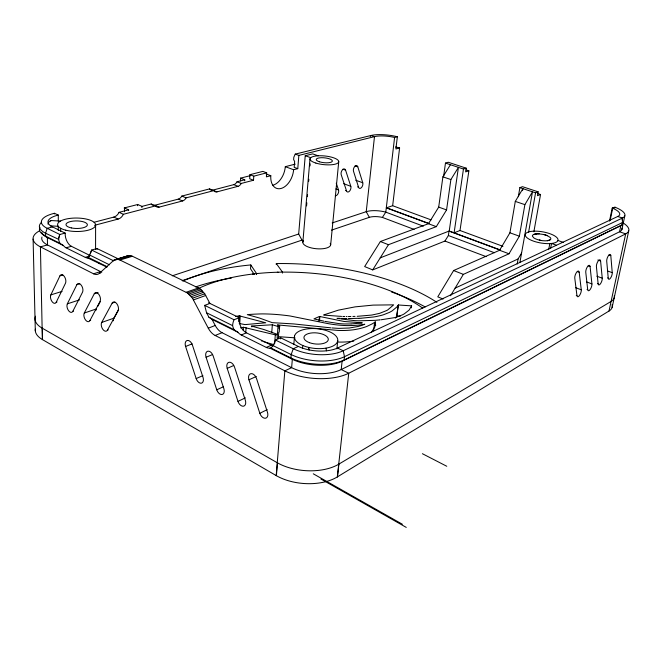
<?xml version="1.0" encoding="UTF-8"?>
<svg xmlns="http://www.w3.org/2000/svg" width="662" height="662" viewBox="0 0 662 662"><rect width="100%" height="100%" fill="white"/><g stroke="black" fill="none" stroke-linecap="round" stroke-linejoin="round"><path stroke-width="0.99" d="M95.576 249.4L95.609 224.815M39.372 230.889A38.595 14.076 0.3 0 0 40.415 246.852L93.516 273.787A13.199 7.654 71.4 0 0 99.449 273.282L114.178 259.959L128.784 255.532L132.4 256.252L199.891 288.698L204.765 293.804L209.92 303.436L204.666 305.372L206.552 312.762L208.894 317.214L234.108 329.734A12.818 1.746 32.5 0 0 237.881 332.233A11.428 7.489 67.9 0 0 241.249 334.964L266.306 347.426A11.626 7.762 67.1 0 0 269.955 348.162L292.339 359.284A34.755 16.128 5.1 0 0 342.097 361.237L620.824 225.684L621.899 225.006L622.421 222.564L622.462 218.013A24.602 7.555 10.4 0 0 615.023 207.198L612.209 208.1L609.495 221.1M238.874 321.633L239.23 315.832L265.727 322.775L245.056 324.603L239.239 323.486M239.735 323.784L240.215 316.047M266.67 172.84L262.839 171.392L249.93 174.685L249.682 178.748L253.521 180.238L253.778 176.158L266.67 172.84L266.397 176.862L270.799 175.711A16.707 10.609 -70.3 0 0 281.027 188.48A16.707 10.609 -70.3 0 0 293.622 169.737L297.776 168.653L298.852 155.405L374.493 136.637A16.749 4.692 6.7 0 1 394.593 137.473L397.349 136.769L395.893 148.967L399.6 147.974L392.649 205.716L386.294 207.843L428.719 223.582M243.244 330.206L243.434 327.26L275.309 334.84A1.15 0.521 4 0 0 276.774 334.699A1.15 0.521 4 0 0 276.435 333.996L263.881 329.519L251.361 326.018L272.339 324.777L278.023 326.49A1.134 0.505 4.1 0 0 279.496 326.416A1.134 0.505 4.1 0 0 279.29 325.729L277.436 324.918L337.86 330.412A42.956 18.503 5.7 0 0 349.859 330.181L350.794 330.09A38.495 16.641 5.7 0 0 355.899 329.395L358.49 328.882A46.779 20.092 5.6 0 0 360.707 328.369L363.181 327.682A49.451 21.209 5.6 0 0 367.021 326.349L372.218 323.85A70.536 29.922 5.1 0 0 373.442 323.106L375.304 321.897L374.576 327.202L371.274 332.63M245.759 332.68L246.082 327.773M182.803 281.052A166.154 75.137 4.9 0 1 250.79 264.941L250.534 268.83L254.225 274.374M251.932 326.92L251.982 326.184M256.533 274.589L256.599 273.596L250.79 264.941M276.244 264.543L276.319 263.575A166.154 75.137 4.9 0 1 436.937 302.352M271.751 332.556L272.339 324.777M274.622 343.71L275.309 334.84M278.023 326.49L277.105 338.166A1.125 0.513 4 0 0 278.57 338.092A1.125 0.513 4 0 0 278.371 337.397L278.776 332.307M282.426 273.108L282.5 272.132L276.319 263.575M279.058 328.658L279.29 325.729M279.215 331.919L279.678 326.076M276.195 475.581L284.85 370.836L291.619 367.667A34.639 16.318 5.1 0 0 341.211 369.553L348.742 373.227L625.689 233.868L608.999 311.107M612.044 304.652A30.526 11.717 11.3 0 1 609.015 311.024L337.322 476.93A42.302 23.683 4.6 0 1 276.402 475.697L277.461 462.854L42.128 328.112A37.353 15.962 -1.1 0 1 35.516 316.196M330.239 243.318A13.976 5.222 5.3 0 1 316.279 248.73A13.976 5.222 5.3 0 1 303.544 240.827L301.971 240.124L298.686 234.017L305.232 155.736L312.687 153.874L318.141 155.802M293.82 344.348L294.524 336.139M302.857 242.151L309.99 158.814M306.572 205.907L306.837 202.829M307.367 196.672L307.54 194.62M308.691 181.289L308.864 179.237M310.006 165.897L310.18 163.845M302.493 348.56L302.774 345.473M308.542 349.47L308.732 347.409L309.063 350.132M319.034 321.194L319.481 316.444L343.926 321.459L362.362 322.882M319.514 320.334L319.878 316.535M330.677 244.791L338.737 161.694M336.892 348.874L337.744 340.69A21.738 9.897 5.1 0 0 306.324 329.039A21.738 9.897 5.1 0 0 304.247 346.069A21.738 9.897 5.1 0 0 337.744 340.69M58.67 239.007L58.893 240.678A10.104 5.718 72.2 0 0 59.729 242.846L59.936 243.277A11.568 1.299 33.5 0 0 63.395 245.544A10.095 5.718 72.2 0 0 66.051 247.787L85.29 257.361A10.244 5.9 71.8 0 0 87.541 257.841L106.789 267.1M337.322 476.93L348.742 373.227A44.246 20.853 5.1 0 1 284.875 370.844L215.133 335.469A14.398 9.227 68.4 0 1 208.282 328.187L192.468 298.206L187.569 293.034L119.93 260.009L117.48 259.272L115.205 259.496M337.504 476.822L338.903 464.103M394.593 137.473L385.789 212.138L382.379 217.417A11.693 4.088 6.6 0 0 369.33 217.343L331.521 230.128M373.608 330.859L374.618 322.353M374.51 326.002L374.733 324.115M374.626 327.566L375.304 321.897M395.33 318.116L395.404 318.033A71.852 30.402 5.5 0 0 396.497 316.626L398.35 304.992L411.607 305.869L411.342 307.863M396.836 316.146L398.35 304.992M499.926 249.996L449.01 231.104L448.373 235.531L444.93 241.059L372.698 269.897L364.654 266.571L380.377 241.522L428.446 223.723L438.699 207.107L442.903 176.845L450.433 164.722M443.631 176.357L445.476 163.084L448.232 162.256L466.189 168.156L465.634 171.88L468.878 170.837L459.999 230.508L454.107 232.825L463.458 169.025L466.189 168.156M372.698 269.897L388.445 244.7L436.299 226.644L446.569 209.928L450.888 179.551L458.427 167.362L449.225 231.021L380.22 257.857M443.085 299.034L437.781 296.841L453.619 270.535L499.587 250.277L509.93 232.801L515.301 201.397L522.897 188.645L522.55 190.656M518.329 196.705L519.869 187.644L522.483 186.684L538.148 191.839L537.461 195.687L540.54 194.496L533.87 231.766M517.188 264.03L518.073 258.95L521.54 253.124M450.541 295.773L463.35 274.366L509.012 253.778L519.372 236.185L524.883 204.641L532.488 191.806L519.935 262.284M528.599 232.246L535.566 192.824L538.148 191.839M58.81 238.014L58.943 237.352M548.69 249.657L549.816 243.608M550.602 248.507L551.545 243.467A16.633 5.66 9.8 0 0 557.967 240.496L563.478 242.441M610.157 220.38L612.689 208.249L615.023 207.198L614.849 208.042M620.824 225.684L619.516 231.791L341.211 369.553L342.097 361.237L344.132 360.02L621.899 225.006M622.048 219.933L622.462 218.013L617.762 216.474A19.347 5.941 10.4 0 0 612.689 208.249L612.209 208.1M621.866 229.598L624.804 215.895M612.118 307.482L628.726 230.939M59.183 236.375L59.282 236.053A11.759 8.035 -78.8 0 1 59.597 235.109L59.837 234.497L65.199 233.074A10.046 5.726 72.3 0 0 71.388 246.305L89.701 255.358M54.267 214L54.474 213.288L58.273 215.092L58.322 221.456M88.998 256.086L88.319 257.071A10.244 5.9 71.9 0 0 89.204 255.681L89.66 254.663A11.701 8.11 -79 0 0 90.305 253.538L91.613 250.054L96.966 248.523L119.284 259.372M91.323 251.055L91.613 250.054L113.616 260.811M411.607 305.869L409.033 310.155L404.25 313.871A50.345 21.018 6.4 0 1 402.57 314.773L397.308 316.899A41.491 17.411 6.5 0 1 395.09 317.553L381.014 319.787M89.436 255.085L89.66 254.663M91.215 251.378L90.984 252.015M90.727 252.644L90.305 253.538M397.349 136.769A21.3 5.966 6.7 0 0 370.993 135.487L295.235 154.114L293.812 157.258L293.63 159.592L294.648 161.47L294.185 167.337L297.776 168.653M56.982 302.013L56.22 302.253A4.973 2.731 70.5 0 1 52.058 301.624A4.973 2.731 70.5 0 1 50.842 294.896L59.969 275.831L62.807 274.978M56.22 302.253L65.464 283.27A5.064 2.83 71 0 0 64.247 276.377A5.064 2.83 71 0 0 59.969 275.831M73.598 311.057L72.828 311.314A5.031 2.805 70.2 0 1 68.55 310.635A5.031 2.805 70.2 0 1 67.342 303.833L76.891 284.668L79.73 283.783M72.828 311.314L82.502 292.24A5.131 2.913 70.7 0 0 81.302 285.264A5.131 2.913 70.7 0 0 76.891 284.668M90.661 320.358L89.891 320.623A5.097 2.888 69.8 0 1 85.481 319.895A5.097 2.888 69.8 0 1 84.289 313.018L94.277 293.754L98.059 292.53M89.891 320.623L100.012 301.45A5.197 2.996 70.3 0 0 98.828 294.391A5.197 2.996 70.3 0 0 94.277 293.754M97.893 306.183L100.293 301.624M108.196 329.908L107.426 330.181A5.164 2.971 69.4 0 1 102.883 329.403A5.164 2.971 69.4 0 1 101.7 322.452L112.151 303.097L114.981 302.137M113.384 320.78A5.114 2.979 69.4 0 1 113.839 318.19L118.639 309.452M107.426 330.181L118.01 310.917A5.263 3.078 69.9 0 0 116.843 303.784A5.263 3.078 69.9 0 0 112.151 303.097M398.234 305.165L397.903 305.629A72.183 29.864 5.5 0 1 396.811 307.011L392.194 310.85A50.089 20.861 6.1 0 1 389.099 312.53L383.687 314.673A41.218 17.27 6.2 0 1 380.981 315.468L377.514 316.27A50.858 21.184 6 0 1 373.666 316.966L362.188 318.116M370.257 136.48L370.993 135.487L374.493 136.637L366.235 211.683L369.33 217.343M125.457 257.146L127.675 255.764M310.735 157.68L305.232 155.736M539.216 233.86A9.351 3.178 9.8 0 0 532.364 236.086L533.771 237.865A9.351 3.178 9.8 0 0 547.35 240.72L550.312 239.71A9.351 3.178 9.8 0 0 550.188 237.459L547.548 235.771A9.351 3.178 9.8 0 0 543.808 234.538L539.216 233.86A9.285 3.161 9.8 0 0 534.077 234.315M269.972 348.179A12.992 1.804 32.3 0 0 270.824 347.955L271.147 347.732A11.643 7.754 67.1 0 0 272.868 345.523A13.538 10.675 -82.7 0 0 275.45 340.02L280.605 337.802L298.355 346.433A27.506 12.512 5.2 0 0 337.488 348.038L343.214 350.761L622.462 218.013M549.99 239.942L549.162 240.323M259.835 413.295A5.809 3.74 64.4 0 0 265.429 418.243A5.809 3.74 64.4 0 0 267.465 412.252L256.525 378.523A5.817 3.765 65.8 0 0 250.956 373.658A5.817 3.765 65.8 0 0 248.953 379.814L259.835 413.295L267.191 409.629M622.421 222.564L344.488 356.702A37.08 17.038 5.1 0 1 291.181 354.567L272.868 345.523M237.972 401.371A5.71 3.633 65.2 0 0 243.409 406.211A5.71 3.633 65.2 0 0 245.329 400.253L234.497 367.013A5.726 3.658 66.6 0 0 229.077 362.263A5.726 3.658 66.6 0 0 227.198 368.362L237.972 401.371L245.379 397.845M337.488 348.038L617.762 216.474M455.117 288.135L518.073 258.95M248.953 379.814L256.268 376.455M216.755 389.794A5.627 3.525 66 0 0 222.043 394.527A5.627 3.525 66 0 0 223.855 388.627L213.131 355.85A5.635 3.55 67.3 0 0 207.851 351.199A5.635 3.55 67.3 0 0 206.081 357.257L216.755 389.794L223.466 386.749M298.355 346.433L293.241 348.725L291.181 354.567L290.891 357.919L292.339 359.284L291.619 367.667L222.051 332.696A14.299 9.227 68.4 0 1 215.216 325.464L212.03 319.382L208.894 317.214M227.198 368.362L233.628 365.54M266.306 347.426L271.445 345.192A11.568 7.754 67.1 0 0 273.207 345.796M196.159 378.565A5.536 3.426 66.7 0 0 201.314 383.199A5.536 3.426 66.7 0 0 203.011 377.332L192.394 345.018A5.553 3.442 67.9 0 0 187.255 340.467A5.553 3.442 67.9 0 0 185.592 346.474L196.159 378.565L202.903 375.635M319.481 316.444L313.929 318.902L323.784 321.136M206.081 357.257L212.56 354.542M241.249 334.964L246.43 332.829L271.445 345.192M185.592 346.474L192.096 343.868M215.133 335.469L222.051 332.696M204.666 305.372L234.034 319.746L239.247 317.694A11.37 7.497 68 0 0 246.43 332.829M208.282 328.187L215.216 325.464M193.453 299.903L205.741 295.484M192.468 298.206L204.765 293.804M191.368 296.65L203.673 292.265M190.168 295.252L202.481 290.883M187.569 293.034L199.891 288.698M188.893 294.036L201.215 289.691M186.212 292.248L198.534 287.929M101.7 322.452L113.839 318.19M182.166 280.638L301.971 240.124M84.289 313.018L96.445 308.914M172.269 275.806L298.686 234.017M332.208 222.928L366.235 211.683A16.26 5.619 6.6 0 1 385.789 212.138L423.316 226.164M67.342 303.833L79.514 299.878M50.842 294.896L62.087 291.379M99.449 273.282L100.781 272.868M93.516 273.787L100.574 271.619A13.116 7.663 71.5 0 0 101.782 272.107M114.178 259.959L128.784 255.532M117.48 259.272L129.951 255.532M113.252 260.654L125.714 256.914M118.697 259.521L131.167 255.772M119.93 260.009L132.4 256.252M85.29 257.361L89.734 256.07M66.051 247.787L71.388 246.305M65.116 233.098L52.555 226.925L47.192 228.307L45.57 233.231L45.628 236.168L47.366 237.575L63.395 245.536M124.473 211.766A12.785 9.549 -64 0 0 124.315 207.934L137.704 204.508L142.007 206.387L151.209 204.004L155.537 205.882A6.041 4.344 -66.3 0 0 159.112 207.132L182.58 200.942A5.908 4.162 -67.3 0 0 186.121 197.872L213.818 190.623A5.718 3.898 -68.6 0 0 216.97 191.872L238.047 186.312A5.602 3.74 -69.3 0 0 241.274 183.44L253.521 180.238M94.517 225.32L118.167 219.064A7.638 5.685 -64.3 0 0 123.38 214.289L155.537 205.882M94.103 222.25L113.823 217.086A7.613 5.701 -64.2 0 0 119.036 212.337L128.627 209.854A12.826 9.533 -64.1 0 1 128.726 210.45M151.209 204.004A6.024 4.353 -66.3 0 0 154.792 205.261L178.285 199.13A5.892 4.171 -67.3 0 0 181.818 196.076L209.548 188.902A5.701 3.906 -68.6 0 0 212.709 190.143L233.802 184.64A5.586 3.749 -69.3 0 0 237.037 181.777L244.733 179.783A11.196 7.464 -69.1 0 1 244.758 180.858M240.422 180.916A11.163 7.489 -69.1 0 0 240.529 178.152L250.476 175.604M272.868 185.252A16.616 10.666 -70.3 0 0 285.305 166.675L295.277 164.118M58.239 215.1L58.273 215.092A23.973 8.432 0.5 0 0 52.555 226.925M375.759 325.174L374.311 325.514M548.641 240.48L547.35 240.72M240.488 327.88L243.434 327.26M239.23 315.832L236.284 316.328A109.47 52.339 4.1 0 0 235.614 316.453M361.841 322.965L351.265 323.95M252.437 274.068L254.051 273.878M535.889 233.934L536.642 233.86M379.508 319.928L380.013 319.878M379.012 319.969L376.786 320.176A81.277 37.602 7.9 0 0 375.18 320.342L358.878 320.813A48.417 20.307 6.1 0 1 354.882 320.648L340.864 318.943M361.609 318.149L361.03 318.182M360.442 318.215L359.855 318.24M359.334 318.265L358.804 318.29M357.182 316.32L371.167 315.12A47.259 19.67 6 0 0 372.358 314.938L378.962 313.498A34.738 14.572 6.2 0 0 379.938 313.217L386.492 310.61A43.882 18.296 6.1 0 0 387.742 309.932L393.642 304.851L373.07 305.108L355.113 306.87L338.356 310.147L323.42 315.029M358.274 318.314L352.391 318.48M350.86 323.966L344.323 323.958A45.935 19.471 5.8 0 1 338.572 323.544L324.926 321.393M355.022 316.395L352.904 316.453M277.312 272.231L278.156 272.206M350.86 316.486L348.394 316.51M351.688 318.488L349.958 318.505M349.321 318.513L348.361 318.513M346.996 316.51L346.317 316.502M346.913 318.505L345.026 318.488M344.77 316.494L344.066 316.477M344.505 318.48L343.975 318.463M343.603 316.469L342.833 316.453M343.454 318.455L342.858 318.439M342.262 318.422L341.658 318.405M341.542 316.411L324.512 315.17M340.152 318.356L339.25 318.314M338.638 318.29L338.174 318.273M278.454 336.66L294.987 337.843M396.952 315.973L400.328 316.146M50.304 225.85L58.231 226.305L58.281 230.409M48.02 224.137A23.964 8.474 0.5 0 1 50.684 220.512L60.449 221.075M331.935 327.938L337.579 328.319A39.199 16.873 5.7 0 0 339.027 328.377L349.222 328.021L358.076 326.474A43.667 18.735 5.6 0 0 362.95 324.959L364.787 324.231L363.19 324.496A58.364 24.577 5.7 0 1 361.551 324.744L360.236 324.918A39.488 16.873 5.9 0 1 357.554 325.191L354.542 325.398A67.094 28.027 5.7 0 1 351.323 325.538L348.394 325.588A33.812 14.531 5.9 0 1 345.787 325.555L345.125 325.53A49.112 20.828 5.8 0 1 337.33 324.951A55.749 23.501 5.8 0 1 332.026 324.272A50.966 21.573 5.8 0 1 327.003 323.412L290.237 316.014A65.447 30.195 4 0 0 286.29 315.484L281.755 314.98A90.967 42.856 3.8 0 0 262.508 313.896A61.599 28.301 3.8 0 0 258.925 313.978L254.738 314.144A139.409 68.451 4.1 0 0 250.459 314.392L247.323 314.632L259.67 318.091L272.173 322.642L293.754 323.933L330.768 327.839M339.838 318.77L336.983 318.24M540.209 240.306L539.315 240.107L541.144 240.48M270.278 345.051L272.761 345.638M261.68 341.087L262.144 341.22M263.377 341.584L273.985 344.703M445.476 163.084L463.458 169.025M466.056 169.911L468.878 170.837M519.869 187.644L535.566 192.824M537.61 193.527L540.54 194.496M625.689 233.868L619.516 231.791A24.461 7.795 10.5 0 0 621.99 228.2M442.903 176.845L450.888 179.551M515.301 201.397L524.883 204.641M355.113 165.848L357.794 166.783L362.751 182.762A3.542 2.027 -70.4 0 1 361.46 187.569A3.542 2.027 -70.4 0 1 358.556 187.247L357.554 186.883M608.99 254.986L610.803 255.623L612.242 272.653A4.113 1.49 -69.1 0 1 610.48 278.139A4.113 1.49 -69.1 0 1 608.237 278.181L607.559 277.932M342.899 169.207L345.589 170.167L350.802 186.303A3.583 2.085 -70.2 0 1 349.495 191.177A3.583 2.085 -70.2 0 1 346.507 190.863L345.498 190.49M556.163 245.114L551.545 243.467A16.633 5.66 9.8 0 1 526.497 237.302A16.633 5.66 9.8 0 1 539.307 231.369A16.633 5.66 9.8 0 1 557.967 240.496M597.852 260.009L600.599 260.985L602.246 278.189A4.171 1.531 -69 0 1 600.459 283.758A4.171 1.531 -69 0 1 598.134 283.824L597.455 283.568M295.235 154.114L298.852 155.405M438.699 207.107L446.569 209.928M509.93 232.801L519.372 236.185M355.693 180.213L362.751 182.762M607.385 270.899L612.242 272.653M588.22 265.851L590.065 266.521L591.919 283.899A4.237 1.589 -68.8 0 1 590.115 289.551A4.237 1.589 -68.8 0 1 587.707 289.642L587.02 289.385M343.702 183.713L350.802 186.303M596.843 276.211L602.246 278.189M577.322 271.552L579.192 272.239L581.269 289.799A4.303 1.638 -68.7 0 1 579.449 295.525A4.303 1.638 -68.7 0 1 576.95 295.649L576.254 295.384M392.649 205.716L431.094 219.875M459.999 230.508L502.946 246.322M285.305 166.675L293.622 169.737M335.841 188.96L338.522 189.953A3.633 2.143 -69.9 0 1 337.943 193.867A3.633 2.143 -69.9 0 1 335.295 195.737M386.525 207.76L428.959 223.499M449.225 231.021L500.108 249.888M586.466 281.88L591.919 283.899M428.446 223.723L436.299 226.644M499.587 250.277L509.012 253.778M448.373 235.531L494.382 252.727M575.758 287.722L581.269 289.799M382.379 217.417L414.122 229.408M444.93 241.059L486.14 256.633M266.141 173.949L270.799 175.711M249.93 174.685L253.778 176.158M240.529 178.152L244.733 179.783M237.037 181.777L241.274 183.44M380.377 241.522L388.445 244.7M453.619 270.535L463.35 274.366M233.802 184.64L238.047 186.312M209.548 188.902L216.97 191.872M181.818 196.076L186.121 197.872M178.285 199.13L182.58 200.942M154.792 205.261L159.112 207.132M124.315 207.934L128.627 209.854M119.036 212.337L123.38 214.289M113.823 217.086L118.167 219.064M208.563 302.774L239.247 317.694M59.837 234.497L47.192 228.307A30.336 10.666 0.5 0 1 54.474 213.288M275.458 340.02L293.241 348.725A34.813 15.847 5.2 0 0 343.214 350.761L344.488 356.702L344.132 360.02A37.031 17.121 5.1 0 1 290.891 357.919L270.841 347.964M89.486 254.928L109.503 264.817M206.552 312.762L232.619 325.638A11.444 7.489 67.9 0 0 233.86 329.237L234.108 329.734M59.936 243.277L45.628 236.168A32.289 11.544 0.4 0 1 39.935 227.306M107.318 266.794L88.137 257.27A11.676 1.341 33.5 0 1 88.054 257.791A11.61 1.332 33.5 0 0 88.145 257.311M98.655 263.054L99.995 263.724M212.03 319.382L237.881 332.233M100.574 271.619L47.498 244.932A30.22 11.022 0.3 0 1 41.971 237.046M422.406 453.71L446.767 466.263M313.283 473.802L402.355 524.23M320.946 479.04L406.261 527.399M35.343 329.146A37.18 16.211 -1.3 0 0 42.368 339.548L276.402 475.705M336.271 183.233L338.522 189.953M346.507 190.863L341.22 174.743A3.641 2.143 -70.8 0 1 342.527 169.778A3.641 2.143 -70.8 0 1 345.589 170.167M358.556 187.247L353.516 171.292A3.6 2.085 -71 0 1 354.824 166.385A3.6 2.085 -71 0 1 357.794 166.783M326.035 348.129L326.449 350.843M576.95 295.649L574.782 278.139A4.386 1.696 -69 0 1 576.635 272.264A4.386 1.696 -69 0 1 579.192 272.239M587.707 289.642L585.771 272.305A4.32 1.638 -69.2 0 1 587.608 266.513A4.32 1.638 -69.2 0 1 590.065 266.521M598.134 283.824L596.412 266.654A4.253 1.589 -69.3 0 1 598.225 260.96A4.253 1.589 -69.3 0 1 600.599 260.985M608.237 278.181L606.715 261.184A4.187 1.539 -69.4 0 1 608.51 255.573A4.187 1.539 -69.4 0 1 610.803 255.623M35.309 330.818L33.1 239.081M42.277 328.195L42.517 339.639M42.368 339.548L40.415 246.852L47.498 244.932L47.366 237.575A30.311 10.882 0.4 0 1 41.805 232.486M50.684 220.512L50.693 221.273M60.606 228.249L60.647 231.336M198.699 288.359A141.594 63.858 4.9 0 1 422.761 308.178M96.064 310.155A5.048 2.896 69.8 0 1 96.304 309.22M280.605 337.802A11.568 7.754 67.1 0 1 280.572 338.911M96.966 248.523A10.187 5.908 71.9 0 1 97.008 249.524M59.282 236.053A11.717 8.01 -78.8 0 0 58.877 237.683A11.568 7.903 -78.8 0 0 58.637 239.338L45.57 233.231A32.33 11.477 0.5 0 1 41.607 222.25M543.734 234.538A9.285 3.161 9.8 0 1 547.449 235.763M195.712 286.911A165.318 76.428 4.9 0 1 231.435 278.048M391.474 291.959A165.318 76.428 4.9 0 1 425.153 306.945M614.245 295.765A30.651 11.511 11.2 0 1 611.084 301.433L338.721 464.211A42.542 23.352 4.6 0 1 277.469 462.854M395.545 146.972A27.308 7.936 6.7 0 1 399.625 147.957M137.572 205.725A12.098 8.796 -65.8 0 1 137.704 204.508M622.934 222.837A31.511 10.046 10.5 0 1 625.623 233.843M337.33 342.031A42.749 18.834 5.6 0 0 348.609 341.733L349.536 341.642A38.313 16.939 5.7 0 0 353.765 341.071M141.875 207.611A12.139 8.78 -65.8 0 1 142.007 206.387M43.287 234.952A30.22 11.022 0.3 0 1 43.8 234.439M232.61 325.638A13.323 10.344 -82 0 1 234.034 319.746M87.541 257.849A10.162 5.842 71.2 0 1 87.045 257.857M71.306 227.918A10.691 3.782 0.6 0 0 87.376 224.799A10.691 3.782 0.6 0 0 71.388 221.365A10.691 3.782 0.6 0 0 71.306 227.918M65.72 230.177A18.999 6.728 0.6 0 0 95.535 225.502A18.999 6.728 0.6 0 0 68.567 218.592A18.999 6.728 0.6 0 0 65.72 230.177M309.51 342.684A12.23 5.569 5.1 0 0 328.294 339.606A12.23 5.569 5.1 0 0 310.561 333.094A12.23 5.569 5.1 0 0 309.51 342.684M319.407 161.776A8.11 2.449 5.7 0 0 332.307 161.305A8.11 2.449 5.7 0 0 321.202 157.713A8.11 2.449 5.7 0 0 319.407 161.776M315.84 163.067A14.448 4.361 5.7 0 0 338.654 162.074A14.448 4.361 5.7 0 0 318.579 155.777A14.448 4.361 5.7 0 0 315.84 163.067"/></g></svg>
